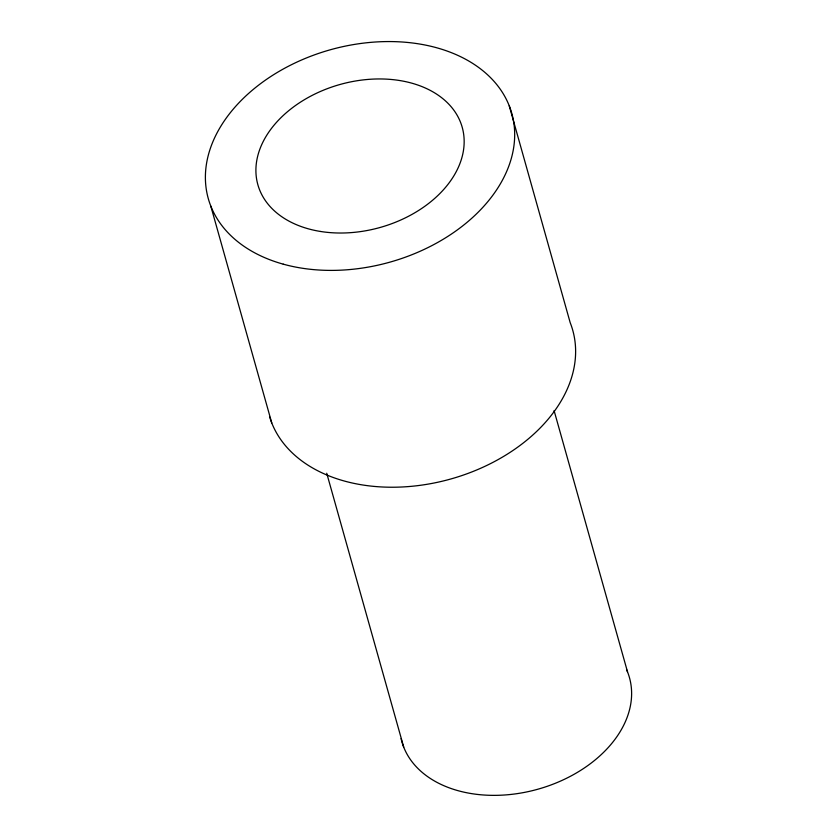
<?xml version="1.0" encoding="UTF-8"?>
<svg xmlns="http://www.w3.org/2000/svg" width="837" height="837" viewBox="0 0 837 837"><rect width="100%" height="100%" fill="white"/><g stroke="black" fill="none" stroke-linecap="round" stroke-linejoin="round"><path stroke-width="1.26" d="M509.252 105.849L570.196 322.684A157.618 110.285 -15.7 0 1 457.358 477.038A157.618 110.285 -15.7 0 1 269.702 417.046M554.084 410.601L627.541 671.944M326.723 473.24L403.716 747.148M210.809 206.122L271.763 422.947M626.568 669.61A118.216 82.717 -15.7 0 1 541.759 788.077A118.216 82.717 -15.7 0 1 401.09 738.642M283.241 264.157A157.618 110.285 -15.7 0 0 514.682 134.182A157.618 110.285 -15.7 0 0 282.174 69.617A157.618 110.285 -15.7 0 0 283.241 264.157M320.561 231.472A106.132 74.252 -15.7 0 0 463.217 131.555A106.132 74.252 -15.7 0 0 296.319 104.928A106.132 74.252 -15.7 0 0 320.561 231.472"/></g></svg>
